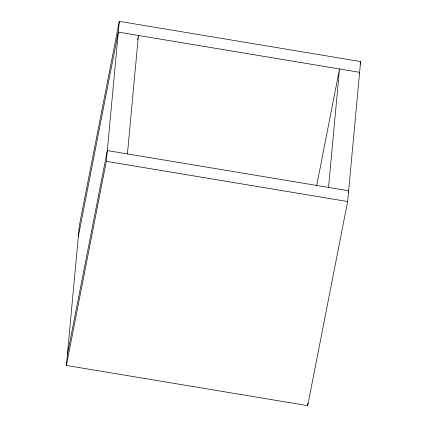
<?xml version="1.0" encoding="UTF-8"?>
<svg xmlns="http://www.w3.org/2000/svg" width="427" height="427" viewBox="0 0 427 427"><rect width="100%" height="100%" fill="white"/><g stroke="black" fill="none" stroke-linecap="round" stroke-linejoin="round"><path stroke-width="0.64" d="M66.377 365.448L79.363 225.456L119.304 21.35L360.623 61.552L347.637 201.544L307.696 405.65L66.377 365.448L106.318 161.337L119.304 21.35M127.427 153.923L138.417 35.468L138.161 36.775M307.696 405.65L307.931 403.115M328.528 187.421L339.513 68.971L316.727 185.419M78.365 236.227L118.306 32.116L359.625 72.323L359.369 73.631M67.375 354.677L107.316 150.571L348.635 190.773L348.251 192.737M137.649 39.396L137.905 38.083M360.11 64.167L360.623 61.552M106.318 161.337L347.637 201.544"/></g></svg>
